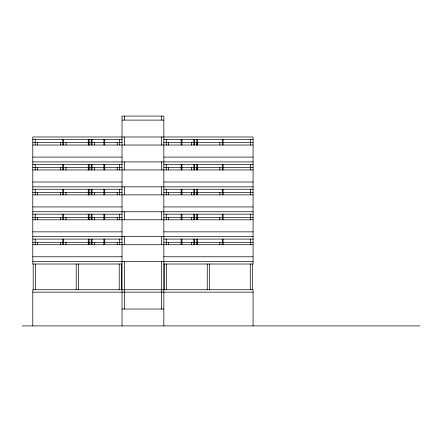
<?xml version="1.0" encoding="UTF-8"?>
<svg xmlns="http://www.w3.org/2000/svg" width="442" height="442" viewBox="0 0 442 442"><rect width="100%" height="100%" fill="white"/><g stroke="black" fill="none" stroke-linecap="round" stroke-linejoin="round"><path stroke-width="0.66" d="M122.031 120.102L163.838 120.102M32.791 139.396L122.031 139.396M163.838 139.396L253.078 139.396M32.791 142.611L122.031 142.611M163.838 142.611L253.078 142.611M32.791 145.026L253.078 145.026M32.791 157.087L122.031 157.087M163.838 157.087L253.078 157.087M32.791 161.91L253.078 161.91M32.791 164.319L122.031 164.319M163.838 164.319L253.078 164.319M32.791 167.535L122.031 167.535M163.838 167.535L253.078 167.535M32.791 169.949L253.078 169.949M32.791 182.01L122.031 182.01M163.838 182.01L253.078 182.01M32.791 186.833L253.078 186.833M32.791 189.242L122.031 189.242M163.838 189.242L253.078 189.242M32.791 192.458L122.031 192.458M163.838 192.458L253.078 192.458M32.791 194.872L253.078 194.872M32.791 206.933L122.031 206.933M163.838 206.933L253.078 206.933M32.791 211.757L253.078 211.757M32.791 214.166L122.031 214.166M163.838 214.166L253.078 214.166M32.791 217.381L122.031 217.381M163.838 217.381L253.078 217.381M32.791 219.796L253.078 219.796M32.791 231.851L122.031 231.851M163.838 231.851L253.078 231.851M32.791 236.68L253.078 236.68M32.791 239.089L122.031 239.089M163.838 239.089L253.078 239.089M32.791 242.304L122.031 242.304M163.838 242.304L253.078 242.304M32.791 244.719L253.078 244.719M32.791 256.774L122.031 256.774M163.838 256.774L253.078 256.774M32.791 261.598L253.078 261.598M122.031 264.012L32.791 264.012L32.791 136.987L253.078 136.987L253.078 264.012L163.838 264.012M32.791 292.151L253.078 292.151M122.031 309.035L163.838 309.035M22.1 325.914L419.9 325.914M253.078 325.914L253.078 289.737L32.791 289.737L32.791 325.914M252.675 264.012L252.675 289.737M250.664 139.396L250.664 145.026M250.664 164.319L250.664 169.949M250.664 189.242L250.664 194.872M250.664 214.166L250.664 219.796M250.664 239.089L250.664 244.719M250.266 264.012L250.266 289.737M223.066 139.396L223.066 145.026M223.066 164.319L223.066 169.949M223.066 189.242L223.066 194.872M223.066 214.166L223.066 219.796M223.066 239.089L223.066 244.719M222.26 139.396L222.26 145.026M222.26 164.319L222.26 169.949M222.26 189.242L222.26 194.872M222.26 214.166L222.26 219.796M222.26 239.089L222.26 244.719M219.851 142.611L219.851 145.026M219.851 167.535L219.851 169.949M219.851 192.458L219.851 194.872M219.851 217.381L219.851 219.796M219.851 242.304L219.851 244.719M209.663 264.012L209.663 289.737M207.254 264.012L207.254 289.737M197.607 139.396L197.607 145.026M197.607 164.319L197.607 169.949M197.607 189.242L197.607 194.872M197.607 214.166L197.607 219.796M197.607 239.089L197.607 244.719M197.077 142.611L197.077 145.026M197.077 167.535L197.077 169.949M197.077 192.458L197.077 194.872M197.077 217.381L197.077 219.796M197.077 242.304L197.077 244.719M196.8 139.396L196.8 145.026M196.8 164.319L196.8 169.949M196.8 189.242L196.8 194.872M196.8 214.166L196.8 219.796M196.8 239.089L196.8 244.719M194.662 139.396L194.657 145.026M194.657 164.319L194.657 169.949M194.657 189.242L194.662 194.872M194.662 214.166L194.657 219.796M194.657 239.089L194.662 244.719M193.856 139.396L193.85 145.026M193.85 164.319L193.856 169.949M193.856 189.242L193.856 194.872M193.856 214.166L193.85 219.796M193.85 239.089L193.856 244.719M191.436 142.611L191.436 145.026M191.436 167.535L191.436 169.949M191.436 192.458L191.436 194.872M191.436 217.381L191.436 219.796M191.436 242.304L191.436 244.719M181.927 139.396L181.927 145.026M181.927 164.319L181.927 169.949M181.927 189.242L181.927 194.872M181.927 214.166L181.927 219.796M181.927 239.089L181.927 244.719M181.126 139.396L181.126 145.026M181.126 164.319L181.126 169.949M181.126 189.242L181.126 194.872M181.126 214.166L181.126 219.796M181.126 239.089L181.126 244.719M168.662 142.611L168.662 145.026M168.662 167.535L168.662 169.949M168.662 192.458L168.662 194.872M168.662 217.381L168.662 219.796M168.662 242.304L168.662 244.719M166.651 264.012L166.651 289.737M166.253 139.396L166.253 145.026M166.253 164.319L166.253 169.949M166.253 189.242L166.253 194.872M166.253 214.166L166.253 219.796M166.253 239.089L166.253 244.719M164.242 264.012L164.242 289.737M163.838 325.914L163.838 116.086L122.031 116.086L122.031 325.914M161.424 116.086L161.424 120.102M161.424 136.987L161.424 145.026M161.424 161.91L161.424 169.949M161.424 186.833L161.424 194.872M161.424 211.757L161.424 219.796M161.424 236.68L161.424 244.719M161.424 261.598L161.424 309.035M124.445 116.086L124.445 120.102M124.445 136.987L124.445 145.026M124.445 161.91L124.445 169.949M124.445 186.833L124.445 194.872M124.445 211.757L124.445 219.796M124.445 236.68L124.445 244.719M124.445 261.598L124.445 309.035M121.633 264.012L121.633 289.737M119.622 139.396L119.622 145.026M119.622 164.319L119.622 169.949M119.622 189.242L119.622 194.872M119.622 214.166L119.622 219.796M119.622 239.089L119.622 244.719M119.218 264.012L119.218 289.737M117.207 142.611L117.207 145.026M117.207 167.535L117.207 169.949M117.207 192.458L117.207 194.872M117.207 217.381L117.207 219.796M117.207 242.304L117.207 244.719M104.748 139.396L104.748 145.026M104.748 164.319L104.748 169.949M104.748 189.242L104.748 194.872M104.748 214.166L104.748 219.796M104.748 239.089L104.748 244.719M103.942 139.396L103.942 145.026M103.942 164.319L103.942 169.949M103.942 189.242L103.942 194.872M103.942 214.166L103.942 219.796M103.942 239.089L103.942 244.719M94.433 142.611L94.433 145.026M94.433 167.535L94.433 169.949M94.433 192.458L94.433 194.872M94.433 217.381L94.433 219.796M94.433 242.304L94.433 244.719M92.019 139.396L92.019 145.026M92.019 164.319L92.013 169.949M92.019 189.242L92.013 194.872M92.013 214.166L92.019 219.796M92.013 239.089L92.019 244.719M91.207 139.396L91.218 145.026M91.218 164.319L91.218 169.949M91.207 189.242L91.218 194.872M91.218 214.166L91.207 219.796M91.218 239.089L91.207 244.719M89.069 139.396L89.069 145.026M89.069 164.319L89.069 169.949M89.069 189.242L89.069 194.872M89.069 214.166L89.069 219.796M89.069 239.089L89.069 244.719M88.798 142.611L88.798 145.026M88.798 167.535L88.798 169.949M88.798 192.458L88.798 194.872M88.798 217.381L88.798 219.796M88.798 242.304L88.798 244.719M88.267 139.396L88.267 145.026M88.267 164.319L88.267 169.949M88.267 189.242L88.267 194.872M88.267 214.166L88.267 219.796M88.267 239.089L88.267 244.719M78.621 264.012L78.621 289.737M76.206 264.012L76.206 289.737M66.018 142.611L66.018 145.026M66.018 167.535L66.018 169.949M66.018 192.458L66.018 194.872M66.018 217.381L66.018 219.796M66.018 242.304L66.018 244.719M63.609 139.396L63.609 145.026M63.609 164.319L63.609 169.949M63.609 189.242L63.609 194.872M63.609 214.166L63.609 219.796M63.609 239.089L63.609 244.719M62.803 139.396L62.803 145.026M62.803 164.319L62.803 169.949M62.803 189.242L62.803 194.872M62.803 214.166L62.803 219.796M62.803 239.089L62.803 244.719M60.394 142.611L60.394 145.026M60.394 167.535L60.394 169.949M60.394 192.458L60.394 194.872M60.394 217.381L60.394 219.796M60.394 242.304L60.394 244.719M37.614 142.611L37.614 145.026M37.614 167.535L37.614 169.949M37.614 192.458L37.614 194.872M37.614 217.381L37.614 219.796M37.614 242.304L37.614 244.719M35.609 264.012L35.609 289.737M35.205 139.396L35.205 145.026M35.205 164.319L35.205 169.949M35.205 189.242L35.205 194.872M35.205 214.166L35.205 219.796M35.205 239.089L35.205 244.719M33.194 264.012L33.194 289.737"/></g></svg>
